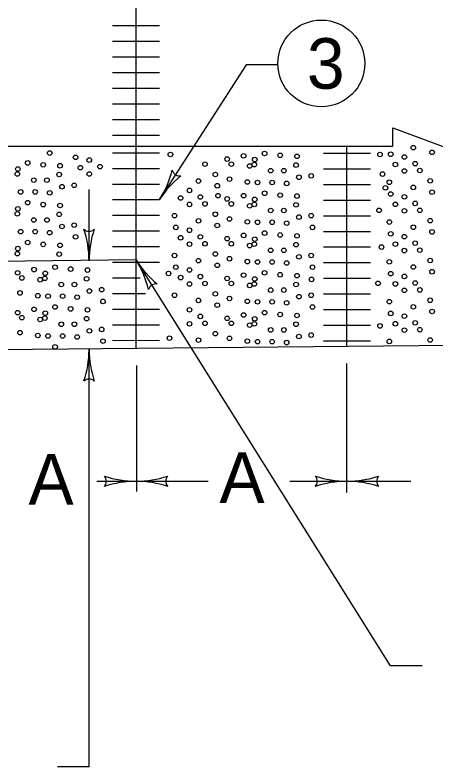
# Model space of a CAD drawing. Extents: x 1007 to 1035.5, y 1000.5 to 1021.5.
# Drawn here: x 1016.768 to 1018.431, y 1016.62 to 1019.593 of the extents above; entities that cross this region are included whole.
import ezdxf

# ---------------------------------------------------------------- set-up
doc = ezdxf.new("R2010")
doc.units = 0
doc.layers.add('Level 1', color=7, linetype='Continuous')

msp = doc.modelspace()

# ---------------------------------------------------------------- linework, layer by layer
at = {"layer": 'Level 1'}
for p, q in [((1017.2463, 1019.0749), (1017.2462, 1020.2749)), ((1017.1535, 1019.5513), (1017.3389, 1019.5513)), ((1017.1535, 1019.4895), (1017.3389, 1019.4895)), ((1017.1535, 1019.4278), (1017.3389, 1019.4277)), ((1017.6819, 1019.3965), (1017.3389, 1018.8633)), ((1017.8069, 1019.3965), (1017.6819, 1019.3965)), ((1017.1535, 1019.3658), (1017.3389, 1019.3659)), ((1017.1535, 1019.3041), (1017.3389, 1019.3041)), ((1017.1535, 1019.2423), (1017.3389, 1019.2423)), ((1017.1535, 1019.1805), (1017.3389, 1019.1805)), ((1018.2603, 1019.0749), (1018.2603, 1019.1478)), ((1018.2603, 1019.1478), (1018.6488, 1019.002)), ((1017.1536, 1019.1187), (1017.339, 1019.1188)), ((1016.1719, 1019.0749), (1018.2603, 1019.0749)), ((1017.2463, 1018.2749), (1017.2463, 1019.0749)), ((1018.0797, 1018.2833), (1018.0796, 1019.0749)), ((1017.1535, 1019.0486), (1017.3389, 1019.0486)), ((1017.9868, 1019.0469), (1018.1723, 1019.0469)), ((1017.1535, 1018.9868), (1017.3389, 1018.9868)), ((1017.9868, 1018.9852), (1018.1723, 1018.9852)), ((1017.1535, 1018.9251), (1017.3389, 1018.9251)), ((1017.9868, 1018.9234), (1018.1723, 1018.9234)), ((1017.0606, 1018.6213), (1017.0606, 1018.903)), ((1017.1535, 1018.8633), (1017.3389, 1018.8633)), ((1017.9868, 1018.8616), (1018.1723, 1018.8617)), ((1017.1535, 1018.8015), (1017.3389, 1018.8014)), ((1017.9868, 1018.7998), (1018.1723, 1018.7998)), ((1017.1536, 1018.7397), (1017.3389, 1018.7397)), ((1017.9869, 1018.738), (1018.1723, 1018.738)), ((1017.1536, 1018.6778), (1017.3389, 1018.6779)), ((1017.9869, 1018.6762), (1018.1723, 1018.6763)), ((1017.2463, 1018.6249), (1016.2234, 1018.6147)), ((1017.1535, 1018.6161), (1017.3389, 1018.6161)), ((1018.2519, 1017.0207), (1017.2463, 1018.6249)), ((1017.9868, 1018.6144), (1018.1723, 1018.6144)), ((1017.1536, 1018.5543), (1017.2619, 1018.5543)), ((1017.9869, 1018.5527), (1018.1723, 1018.5526)), ((1017.1536, 1018.4924), (1017.283, 1018.4925)), ((1017.9869, 1018.4908), (1018.1723, 1018.4908)), ((1017.1536, 1018.4307), (1017.339, 1018.4308)), ((1017.9869, 1018.429), (1018.1723, 1018.4291)), ((1017.1536, 1018.3689), (1017.339, 1018.369)), ((1017.9869, 1018.3673), (1018.1723, 1018.3673)), ((1019.2033, 1018.2944), (1014.2028, 1018.2444)), ((1017.1536, 1018.3072), (1017.3389, 1018.3071)), ((1017.9869, 1018.3055), (1018.1723, 1018.3054)), ((1017.0606, 1016.6204), (1017.0606, 1018.2713)), ((1017.2497, 1017.7091), (1017.2497, 1018.2073)), ((1018.0797, 1017.705), (1018.0797, 1018.2155)), ((1017.0908, 1017.7498), (1017.2463, 1017.7498)), ((1017.2463, 1017.7498), (1017.5318, 1017.7498)), ((1017.8545, 1017.7498), (1018.0797, 1017.7498)), ((1018.0797, 1017.7498), (1018.3323, 1017.7498)), ((1018.3769, 1017.0207), (1018.2519, 1017.0207)), ((1017.0606, 1016.6204), (1016.9356, 1016.6204))]:
    msp.add_line(p, q, dxfattribs=at)
for centre, radius in [((1017.9784, 1019.4018), 0.1716), ((1018.3418, 1019.069), 0.00903), ((1018.4161, 1019.0504), 0.00903), ((1016.9053, 1019.0476), 0.00903), ((1017.0074, 1019.0308), 0.00903), ((1017.0613, 1019.0198), 0.00903), ((1017.3821, 1019.0418), 0.00903), ((1017.6061, 1019.0237), 0.00903), ((1017.6711, 1019.0367), 0.00903), ((1017.7152, 1019.0218), 0.00903), ((1017.7542, 1019.0459), 0.00903), ((1017.8156, 1019.0385), 0.00903), ((1017.8824, 1019.0348), 0.00903), ((1018.2104, 1019.0419), 0.00903), ((1018.2526, 1019.0429), 0.00903), ((1018.3066, 1019.0318), 0.00903), ((1016.818, 1019.0086), 0.00903), ((1016.8793, 1019.0012), 0.00903), ((1016.9461, 1018.9974), 0.00903), ((1017.026, 1018.99), 0.00903), ((1017.104, 1018.9938), 0.00903), ((1017.5188, 1019.0038), 0.00903), ((1017.6228, 1019.0038), 0.00903), ((1017.6953, 1018.9963), 0.00903), ((1017.7134, 1019.0019), 0.00903), ((1017.8786, 1019), 0.00903), ((1018.2712, 1019.0021), 0.00903), ((1018.3492, 1019.0058), 0.00903), ((1016.7771, 1018.9646), 0.00903), ((1016.779, 1018.9844), 0.00903), ((1016.9424, 1018.9627), 0.00903), ((1017.0613, 1018.9646), 0.00903), ((1017.5597, 1018.9629), 0.00903), ((1017.7784, 1018.9778), 0.00903), ((1017.8304, 1018.9778), 0.00903), ((1018.2201, 1018.9644), 0.00903), ((1018.3066, 1018.9767), 0.00903), ((1018.3678, 1018.9785), 0.00903), ((1016.8421, 1018.9404), 0.00903), ((1016.8941, 1018.9404), 0.00903), ((1017.4928, 1018.9369), 0.00903), ((1017.6154, 1018.9443), 0.00903), ((1017.686, 1018.9332), 0.00903), ((1017.7264, 1018.9313), 0.00903), ((1017.784, 1018.9313), 0.00903), ((1017.8898, 1018.9518), 0.00903), ((1017.9381, 1018.9573), 0.00903), ((1018.2471, 1018.9321), 0.00903), ((1018.4087, 1018.9377), 0.00903), ((1016.9536, 1018.9144), 0.00903), ((1017.0019, 1018.92), 0.00903), ((1017.5671, 1018.9183), 0.00903), ((1017.8416, 1018.9276), 0.00903), ((1018.2317, 1018.9103), 0.00903), ((1018.3418, 1018.9117), 0.00903), ((1016.7901, 1018.894), 0.00903), ((1016.8477, 1018.894), 0.00903), ((1016.9053, 1018.8903), 0.00903), ((1017.4576, 1018.8998), 0.00903), ((1017.5002, 1018.8738), 0.00903), ((1017.5699, 1018.8791), 0.00903), ((1017.6711, 1018.8793), 0.00903), ((1017.7542, 1018.8886), 0.00903), ((1017.8156, 1018.8812), 0.00903), ((1017.8824, 1018.8774), 0.00903), ((1018.2526, 1018.8856), 0.00903), ((1018.3066, 1018.8745), 0.00903), ((1018.4161, 1018.8931), 0.00903), ((1016.818, 1018.8513), 0.00903), ((1016.8793, 1018.8438), 0.00903), ((1017.4222, 1018.87), 0.00903), ((1017.4576, 1018.8446), 0.00903), ((1017.5188, 1018.8464), 0.00903), ((1017.6061, 1018.8663), 0.00903), ((1017.6228, 1018.8464), 0.00903), ((1017.7134, 1018.8446), 0.00903), ((1017.7152, 1018.8644), 0.00903), ((1017.8786, 1018.8427), 0.00903), ((1018.2712, 1018.8448), 0.00903), ((1018.3492, 1018.8485), 0.00903), ((1016.779, 1018.8271), 0.00903), ((1016.9461, 1018.8401), 0.00903), ((1017.6953, 1018.839), 0.00903), ((1017.7784, 1018.8204), 0.00903), ((1017.8304, 1018.8204), 0.00903), ((1018.2066, 1018.8212), 0.00903), ((1018.3066, 1018.8193), 0.00903), ((1018.3678, 1018.8212), 0.00903), ((1016.7771, 1018.8073), 0.00903), ((1016.8421, 1018.7831), 0.00903), ((1016.8941, 1018.7831), 0.00903), ((1016.9424, 1018.8053), 0.00903), ((1017.3981, 1018.8), 0.00903), ((1017.5597, 1018.8056), 0.00903), ((1017.6154, 1018.787), 0.00903), ((1017.8898, 1018.7944), 0.00903), ((1017.9381, 1018.8), 0.00903), ((1016.9536, 1018.7571), 0.00903), ((1017.0019, 1018.7627), 0.00903), ((1017.4036, 1018.7535), 0.00903), ((1017.4928, 1018.7796), 0.00903), ((1017.5671, 1018.761), 0.00903), ((1017.686, 1018.7758), 0.00903), ((1017.7264, 1018.774), 0.00903), ((1017.784, 1018.774), 0.00903), ((1017.8416, 1018.7703), 0.00903), ((1017.9436, 1018.7535), 0.00903), ((1018.2471, 1018.7748), 0.00903), ((1018.3418, 1018.7543), 0.00903), ((1018.4087, 1018.7803), 0.00903), ((1016.7901, 1018.7367), 0.00903), ((1016.8477, 1018.7367), 0.00903), ((1016.9053, 1018.7329), 0.00903), ((1017.4576, 1018.7424), 0.00903), ((1017.6711, 1018.722), 0.00903), ((1017.7542, 1018.7313), 0.00903), ((1017.8156, 1018.7238), 0.00903), ((1018.2526, 1018.7283), 0.00903), ((1018.4161, 1018.7358), 0.00903), ((1016.818, 1018.6939), 0.00903), ((1017.0074, 1018.7162), 0.00903), ((1017.4222, 1018.7127), 0.00903), ((1017.5002, 1018.7164), 0.00903), ((1017.6061, 1018.709), 0.00903), ((1017.7152, 1018.7071), 0.00903), ((1017.8824, 1018.7201), 0.00903), ((1018.3066, 1018.7172), 0.00903), ((1016.779, 1018.6698), 0.00903), ((1016.8793, 1018.6865), 0.00903), ((1016.9461, 1018.6828), 0.00903), ((1017.4576, 1018.6873), 0.00903), ((1017.5188, 1018.6891), 0.00903), ((1017.6228, 1018.6891), 0.00903), ((1017.6953, 1018.6817), 0.00903), ((1017.7134, 1018.6873), 0.00903), ((1017.7784, 1018.6631), 0.00903), ((1017.8304, 1018.6631), 0.00903), ((1017.8786, 1018.6853), 0.00903), ((1018.2162, 1018.6759), 0.00903), ((1018.2712, 1018.6874), 0.00903), ((1018.3066, 1018.662), 0.00903), ((1018.3492, 1018.6912), 0.00903), ((1018.3678, 1018.6638), 0.00903), ((1016.7771, 1018.6499), 0.00903), ((1016.9424, 1018.648), 0.00903), ((1017.3981, 1018.6427), 0.00903), ((1017.5597, 1018.6483), 0.00903), ((1017.8898, 1018.6371), 0.00903), ((1017.9381, 1018.6427), 0.00903), ((1017.4928, 1018.6223), 0.00903), ((1017.5671, 1018.6037), 0.00903), ((1017.6154, 1018.6297), 0.00903), ((1017.686, 1018.6185), 0.00903), ((1017.7264, 1018.6167), 0.00903), ((1017.784, 1018.6167), 0.00903), ((1017.8416, 1018.6129), 0.00903), ((1018.2471, 1018.6174), 0.00903), ((1018.4087, 1018.623), 0.00903), ((1016.7783, 1018.5739), 0.00903), ((1016.8433, 1018.5869), 0.00903), ((1016.9264, 1018.5962), 0.00903), ((1016.9877, 1018.5888), 0.00903), ((1017.0546, 1018.585), 0.00903), ((1017.4036, 1018.5962), 0.00903), ((1017.4576, 1018.5851), 0.00903), ((1017.7542, 1018.5739), 0.00903), ((1017.9436, 1018.5962), 0.00903), ((1018.3418, 1018.597), 0.00903), ((1018.4161, 1018.5784), 0.00903), ((1016.795, 1018.554), 0.00903), ((1016.8675, 1018.5466), 0.00903), ((1016.8856, 1018.5522), 0.00903), ((1016.8874, 1018.572), 0.00903), ((1017.0508, 1018.5503), 0.00903), ((1017.3743, 1018.5713), 0.00903), ((1017.4222, 1018.5553), 0.00903), ((1017.5002, 1018.5591), 0.00903), ((1017.6061, 1018.5517), 0.00903), ((1017.6711, 1018.5647), 0.00903), ((1017.7152, 1018.5498), 0.00903), ((1017.8156, 1018.5665), 0.00903), ((1017.8824, 1018.5628), 0.00903), ((1017.9397, 1018.548), 0.00903), ((1018.2526, 1018.5709), 0.00903), ((1018.3066, 1018.5598), 0.00903), ((1016.9506, 1018.528), 0.00903), ((1017.0026, 1018.528), 0.00903), ((1017.4576, 1018.5299), 0.00903), ((1017.5188, 1018.5318), 0.00903), ((1017.6228, 1018.5318), 0.00903), ((1017.6953, 1018.5243), 0.00903), ((1017.7134, 1018.5299), 0.00903), ((1017.8786, 1018.528), 0.00903), ((1018.2026, 1018.5326), 0.00903), ((1018.2712, 1018.5301), 0.00903), ((1018.3492, 1018.5338), 0.00903), ((1016.7876, 1018.4946), 0.00903), ((1017.062, 1018.502), 0.00903), ((1017.1103, 1018.5076), 0.00903), ((1017.3981, 1018.4853), 0.00903), ((1017.5597, 1018.4909), 0.00903), ((1017.7784, 1018.5058), 0.00903), ((1017.8304, 1018.5058), 0.00903), ((1017.9381, 1018.4853), 0.00903), ((1018.3066, 1018.5047), 0.00903), ((1018.3678, 1018.5065), 0.00903), ((1016.8581, 1018.4834), 0.00903), ((1016.8986, 1018.4816), 0.00903), ((1016.9561, 1018.4816), 0.00903), ((1017.0137, 1018.4778), 0.00903), ((1017.1158, 1018.4611), 0.00903), ((1017.4928, 1018.4649), 0.00903), ((1017.6154, 1018.4723), 0.00903), ((1017.686, 1018.4612), 0.00903), ((1017.7264, 1018.4593), 0.00903), ((1017.784, 1018.4593), 0.00903), ((1017.8416, 1018.4556), 0.00903), ((1017.8898, 1018.4798), 0.00903), ((1018.2471, 1018.4601), 0.00903), ((1018.4087, 1018.4657), 0.00903), ((1016.8433, 1018.4296), 0.00903), ((1016.9264, 1018.4388), 0.00903), ((1016.9877, 1018.4314), 0.00903), ((1017.0546, 1018.4277), 0.00903), ((1017.4576, 1018.4278), 0.00903), ((1017.5671, 1018.4463), 0.00903), ((1017.9436, 1018.4388), 0.00903), ((1018.3418, 1018.4397), 0.00903), ((1016.7783, 1018.4166), 0.00903), ((1016.795, 1018.3967), 0.00903), ((1016.8856, 1018.3948), 0.00903), ((1016.8874, 1018.4147), 0.00903), ((1017.5002, 1018.4018), 0.00903), ((1017.6711, 1018.4073), 0.00903), ((1017.7542, 1018.4166), 0.00903), ((1017.8156, 1018.4092), 0.00903), ((1017.8824, 1018.4054), 0.00903), ((1018.2526, 1018.4136), 0.00903), ((1018.3066, 1018.4025), 0.00903), ((1018.4161, 1018.4211), 0.00903), ((1016.8675, 1018.3893), 0.00903), ((1016.9506, 1018.3707), 0.00903), ((1017.0026, 1018.3707), 0.00903), ((1017.0508, 1018.3929), 0.00903), ((1017.4576, 1018.3726), 0.00903), ((1017.5188, 1018.3744), 0.00903), ((1017.6061, 1018.3943), 0.00903), ((1017.6228, 1018.3744), 0.00903), ((1017.6953, 1018.367), 0.00903), ((1017.7134, 1018.3726), 0.00903), ((1017.7152, 1018.3924), 0.00903), ((1017.8786, 1018.3707), 0.00903), ((1018.2712, 1018.3728), 0.00903), ((1018.3492, 1018.3765), 0.00903), ((1016.7876, 1018.3373), 0.00903), ((1017.062, 1018.3447), 0.00903), ((1017.1103, 1018.3503), 0.00903), ((1017.7784, 1018.3484), 0.00903), ((1017.8304, 1018.3484), 0.00903), ((1018.2104, 1018.3642), 0.00903), ((1018.3066, 1018.3473), 0.00903), ((1018.3678, 1018.3492), 0.00903), ((1016.8581, 1018.3261), 0.00903), ((1016.8986, 1018.3243), 0.00903), ((1016.9561, 1018.3243), 0.00903), ((1017.0137, 1018.3205), 0.00903), ((1017.3782, 1018.3157), 0.00903), ((1017.4928, 1018.3076), 0.00903), ((1017.5597, 1018.3336), 0.00903), ((1017.6154, 1018.315), 0.00903), ((1017.8898, 1018.3224), 0.00903), ((1017.9381, 1018.328), 0.00903), ((1018.4087, 1018.3083), 0.00903), ((1016.9264, 1018.2815), 0.00903), ((1017.1158, 1018.3038), 0.00903), ((1017.686, 1018.3038), 0.00903), ((1017.7264, 1018.302), 0.00903), ((1017.784, 1018.302), 0.00903), ((1017.8416, 1018.2983), 0.00903), ((1018.2471, 1018.3028), 0.00903)]:
    msp.add_circle(centre, radius, dxfattribs=at)
for centre, radius, start, end in [((1017.0104, 1019.0747), 0.3906, 327.2458, 345.9146), ((1017.4193, 1018.9882), 0.0312, 196.0204, 278.1371), ((1017.6674, 1018.652), 0.3906, 128.5929, 147.2397), ((1017.0104, 1019.0747), 0.3906, 327.2335, 327.2458), ((1017.0606, 1018.7699), 0.0312, 228.7746, 310.8913), ((1016.67, 1018.6213), 0.3906, 0, 18.6688), ((1017.4512, 1018.6213), 0.3906, 161.3472, 179.9939), ((1016.67, 1018.6213), 0.3906, 359.9878, 0), ((1017.5773, 1018.8324), 0.3906, 212.0683, 212.0805), ((1017.5773, 1018.8324), 0.3906, 212.0805, 230.7493), ((1016.9154, 1018.4175), 0.3906, 13.4277, 32.0744), ((1017.3252, 1018.499), 0.0312, 80.8551, 162.9718), ((1016.67, 1018.2713), 0.3906, 341.3472, 359.9939), ((1017.4512, 1018.2713), 0.3906, 180, 198.6688), ((1017.4512, 1018.2713), 0.3906, 179.9878, 180), ((1017.0605, 1018.1227), 0.0312, 48.7746, 130.8913), ((1017.0978, 1017.7499), 0.0312, 318.7746, 40.8913), ((1017.2463, 1017.3592), 0.3906, 90, 108.6688), ((1017.2463, 1018.1405), 0.3906, 251.3472, 269.9939), ((1017.2463, 1018.1405), 0.3906, 269.9878, 270), ((1017.2463, 1018.1405), 0.3906, 270, 288.6688), ((1017.2463, 1017.3592), 0.3906, 89.9878, 90), ((1017.2463, 1017.3592), 0.3906, 71.3472, 89.9939), ((1017.3949, 1017.7498), 0.0312, 138.7746, 220.8913), ((1017.9311, 1017.7499), 0.0312, 318.7746, 40.8913), ((1018.0797, 1017.3592), 0.3906, 90, 108.6688), ((1018.0797, 1018.1405), 0.3906, 251.3472, 269.9939), ((1018.0797, 1018.1405), 0.3906, 269.9878, 270), ((1018.0797, 1018.1405), 0.3906, 270, 288.6688), ((1018.0797, 1017.3592), 0.3906, 89.9878, 90), ((1018.0797, 1017.3592), 0.3906, 71.3472, 89.9939), ((1018.2282, 1017.7498), 0.0312, 138.7746, 220.8913)]:
    msp.add_arc(centre, radius, start, end, dxfattribs=at)

# ---------------------------------------------------------------- texts
for s, p in [('3', (1017.9217, 1019.3018)), ('A', (1016.8212, 1017.658)), ('A', (1017.5758, 1017.6646))]:
    msp.add_text(s, height=0.2, dxfattribs=at).set_placement(p)

doc.saveas('drawing.dxf')
